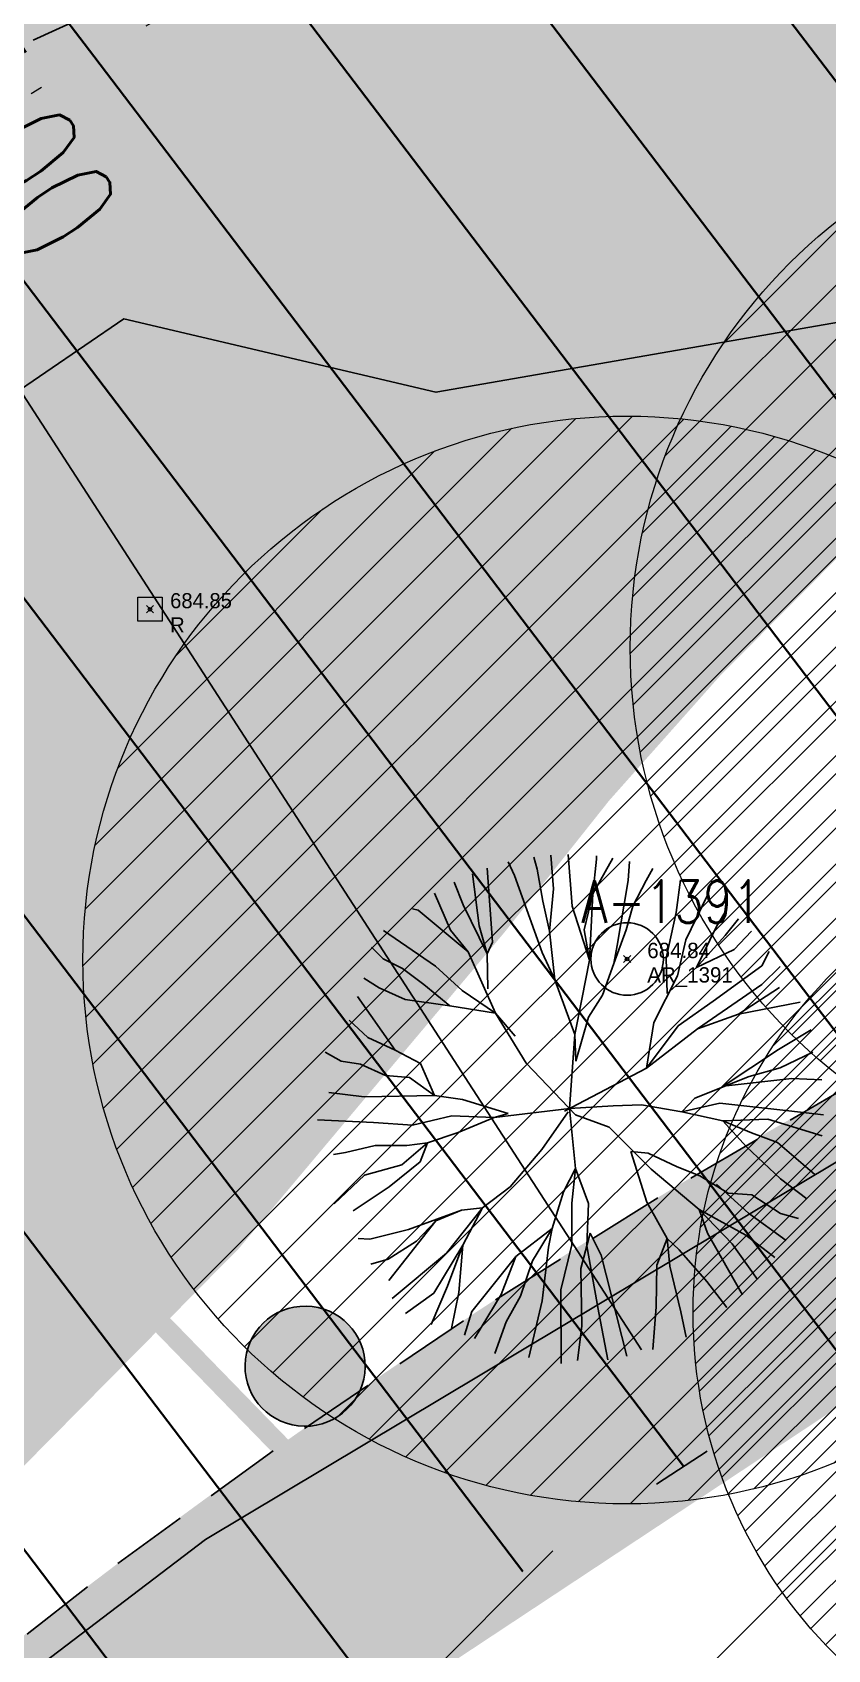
# Model space of a CAD drawing. Extents: x 350769 to 354978, y 6304672 to 6307963.
# Drawn here: x 352287.35 to 352293.93, y 6306006.4 to 6306019.78 of the extents above; entities that cross this region are included whole.
import ezdxf

# ---------------------------------------------------------------- set-up
doc = ezdxf.new("R2010")
doc.units = 0
doc.header["$PDMODE"] = 35
doc.header["$PDSIZE"] = 0.03
for name, pattern in [('3-5', [8, 3, -5]), ('CENTER', [50.800000000000004, 31.75, -6.35, 6.35, -6.35]), ('CONTINUOS', [0]), ('DASHDOT', [1, 0.5, -0.25, 0, -0.25]), ('DASHDOTX2', [2, 1, -0.5, 0, -0.5]), ('DASHED', [19.049999999999997, 12.7, -6.35])]:
    doc.linetypes.add(name, pattern=pattern)
doc.layers.get('0').update_dxf_attribs({"linetype": 'CONTINUOUS'})
doc.layers.get('Defpoints').update_dxf_attribs({"linetype": 'CONTINUOUS'})
for name, color, linetype in [('00-S2_ALL AREA APORTANTES', 150, 'CONTINUOUS'), ('00_Demarc_Proyectado', 150, 'CONTINUOUS'), ('00_Demarc_Señal Proyectada', 1, 'CONTINUOUS'), ('00_Demarcacion Proyectada', 150, 'CONTINUOUS'), ('02_Geo ext_Acotamiento', 7, 'CONTINUOUS'), ('02_Geo ext_Eje', 4, 'CONTINUOUS'), ('02_Geo ext_Geometria', 2, 'CONTINUOUS'), ('03_Pav ext_HCV', 34, 'CONTINUOUS'), ('03_Pav ext_Vereda HC', 42, 'CONTINUOUS'), ('03_Pav proy_Solera Tipo A', 1, 'CONTINUOUS'), ('03_S2_Pav ext_Borde vereda', 7, 'CONTINUOUS'), ('1-ARBOL NOMBRE', 3, 'CONTINUOUS'), ('1-ARBOL PTO', 7, 'CONTINUOUS'), ('C-TINN', 5, 'CONTINUOUS'), ('C-TOPO-MAJR', 9, 'CONTINUOUS'), ('C-TOPO-MINR', 8, 'CONTINUOUS'), ('Paisajismo', 253, 'CONTINUOUS'), ('V-NODE-TEXT DIC 2012', 31, 'CONTINUOUS')]:
    doc.layers.add(name, color=color, linetype=linetype)
doc.layers.add('0_ASD_LINEA OFICIAL', color=253, linetype='DASHDOT', lineweight=20)
doc.layers.add('EJE PROYECTADO', color=7, linetype='DASHDOTX2', lineweight=15)
doc.layers.add('0_ASD_TOPOGRAFIA_ELEMENTOS', color=7, linetype='CONTINUOS', lineweight=5, true_color=0xbdbdbd)
doc.styles.add('ROMANS', font='romans.shx', dxfattribs={"width": 0.65})
doc.dimstyles.new('Principal', dxfattribs={"dimscale": 0, "dimtxt": 2, "dimasz": 2, "dimexe": 1, "dimexo": 1, "dimtad": 1, "dimrnd": 0.05, "dimzin": 1, "dimtxsty": 'ROMANS', "dimcen": 2.5, "dimclrt": 2, "dimaunit": 2, "dimadec": 0, "dimazin": 0, "dimtfac": 1, "dimtmove": 0, "dimatfit": 3, "dimfxl": 1, "dimfxlon": 1, "dimarcsym": 0})
pattern_1 = [(127.2451660467093, (0, 0), (-1.263734244477452, -0.9607975902004564), [])]
pattern_2 = [(0, (0, 0), (0.15875, 0.3175), [0, -0.3175])]

# ---------------------------------------------------------------- blocks, each defined once
blk = doc.blocks.new('*U910')
h = blk.add_hatch(color=256)
edge = h.paths.add_edge_path()
edge.add_ellipse((0, 0), major_axis=(-0.4194812129581035, 0.4194812129581035), ratio=0.9999999968984781, start_angle=0, end_angle=360)
at = {"const_width": 0.2}
blk.add_lwpolyline([(-1.528137758868979, -0.7270930428057909), (1.68639813848722, -0.7232127214472257)], dxfattribs=at)
blk.add_ellipse((0, 0), major_axis=(-0.4194812129581035, 0.4194812129581035), ratio=0.9999999968984781, start_param=3.927291289987745, end_param=10.21047659716733)
blk = doc.blocks.new('*U993')
at = {"layer": 'EJE PROYECTADO', "color": 7, "linetype": 'DASHDOT', "lineweight": 15, "ltscale": 4}
blk.add_arc((352321.2271941525, 6305962.990770246), 65.69859444817429, 114.770317781899, 185.4028671285178, dxfattribs=at)
blk = doc.blocks.new('*D1007')
at = {"layer": '02_Geo ext_Acotamiento', "color": 0, "lineweight": -2, "transparency": 16777216}
for p, q in [((352279.3412900646, 6306029.026145373), (352278.9216622896, 6306028.754276782)), ((352279.8850272461, 6306028.186889824), (352292.3919098652, 6306008.882580675)), ((352292.9356470467, 6306008.043325126), (352292.5160192717, 6306007.771456536))]:
    blk.add_line(p, q, dxfattribs=at)
at = {"layer": '02_Geo ext_Acotamiento', "color": 0, "transparency": 16777216}
for points in [[(352280.0249031708, 6306028.277512687), (352279.7451513209, 6306028.096266961), (352279.3412900646, 6306029.026145373)], [(352292.5317857899, 6306008.973203539), (352292.2520339401, 6306008.791957812), (352292.9356470467, 6306008.043325126)]]:
    blk.add_solid(points, dxfattribs=at)
at = {"layer": 'Defpoints', "color": 0, "transparency": 16777216}
for p in [(352279.3412900651, 6306029.026145373), (352292.9356470471, 6306008.043325127), (352292.9356470467, 6306008.043325126)]:
    blk.add_point(p, dxfattribs=at)
at = {"layer": '02_Geo ext_Acotamiento', "color": 2, "transparency": 16777216, "insert": (352286.9002927896, 6306019.028306203), "char_height": 1, "attachment_point": 5, "rotation": 302.9384092106143, "style": 'ROMANS'}
blk.add_mtext('25,00', dxfattribs=at)
blk = doc.blocks.new('A$C27410629')
at = {"true_color": 0x136734, "transparency": 33554559}
h = blk.add_hatch(dxfattribs=at)
h.set_pattern_fill('ANSI31', color=116, scale=0.5)
h.set_pattern_definition([(45, (-8759.562515186517, -519.1035735587502), (-1.122532015133644, 1.122532015133644), [])])
h.paths.add_polyline_path([(137.5068959888558, 1252.464406617455, 0.1176268807227723), (109.8147584422568, 1254.193915082657, 0.06692451075002814), (94.44469839795602, 1249.334472017372, 0.3153492887079504), (64.30173641118381, 1196.270282113329, 0.02268268711599586), (65.7292635223912, 1185.310127003227), (112.3603922077091, 1218.953454515778), (153.4782689701005, 1161.962272479494), (172.1053089193083, 1139.480769404351), (187.9579650288579, 1141.807885415954), (193.565073162812, 1120.465553675225), (224.197974734232, 1050.129297271156), (250.6203797236194, 989.4787086543838), (268.1526288855184, 972.7353945672494, 7.254700715645028e-06), (291.4898137452492, 983.2987389690225), (238.1945199318034, 1105.633967029937), (205.2934048173047, 1181.112163638985), (177.0531538182076, 1197.651557407602)])
at = {"layer": '0_ASD_LINEA OFICIAL', "ltscale": 8}
blk.add_lwpolyline([(105.3969465088849, 1035.562361611197, 0.5, 0.5, 0.02907839639481551), (96.49739032833118, 1087.586790840495, 0.5, 0.5, 0), (93.67239595213323, 1099.099954622301, 0.5, 0.5, -0.02489181545741437), (93.1686848455247, 1101.536063994684, 0.5, 0.5, 0.02800017550214639), (85.58360530758229, 1125.976145468789, 0.5, 0.5, 0), (80.53034666677559, 1140.452970316577, 0.5, 0.5, -0.01403462392197003), (70.93430501161492, 1165.446933883542, 0.5, 0.5, -0.04113116294258884), (65.72926351752159, 1185.310126999917, 0.5, 0.5, -0.02268268711599493), (64.30173641118381, 1196.270282113328, 0.5, 0.5, -0.3153492887079679), (94.44469839795784, 1249.334472017374, 0.5, 0.5, -0.06692451075014695), (109.8147584422877, 1254.193915082663, 0.5, 0.5, -0.1176268807226383), (137.5068959888558, 1252.464406617455, 0.5, 0.5, -0.04427558294686633), (147.2508640152264, 1248.520743937503, 0.5, 0.5, 0), (172.0219517330806, 1234.851772024538, 0.5, 0.5, 0.01750675280627598), (184.8220180485951, 1228.362281347178, 0.5, 0.5, -0.01158997276834812), (202.0240396122099, 1219.429553328131, 0.5, 0.5, 0.08945083964984361), (234.6303973079339, 1209.248334625051, 0.5, 0.5, 0.02074857105791634), (245.5796070346114, 1209.119370963424, 0.5, 0.5, 0.0292650525021234), (260.9574949201233, 1210.479643781589, 0.5, 0.5, 0.01455169345075628), (283.5421609954101, 1214.484549576147, 0.5, 0.5, 0.03211360147220694), (329.8150799274445, 1226.935406510711, 0.5, 0.5, 0.007917335729782708), (341.9242357289513, 1231.194686628496, 0.5, 0.5, -0.04034445951146756)], format="xyseb", dxfattribs=at)
blk = doc.blocks.new('1.0 - LO RECABARREN LOTEO PARQUE - VEGETACION PROPUESTA ETAPA MUNICIPAL')
at = {"layer": 'Paisajismo'}
for p, q in [((352291.6411072757, 6306012.975006742), (352291.6618153618, 6306012.697719746)), ((352291.8169717385, 6306012.552964045), (352291.7832299774, 6306012.980686242)), ((352292.0187780802, 6306012.941426756), (352292.0201383995, 6306012.968747798)), ((352291.1133315742, 6306012.866767146), (352291.1590408733, 6306012.254705571)), ((352291.3393109423, 6306012.806278665), (352291.2890414048, 6306012.918664124)), ((352291.5285929677, 6306012.860283026), (352291.5008314977, 6306012.959890803)), ((352291.5746062828, 6306012.595732121), (352291.5285929677, 6306012.860283026)), ((352292.1550992433, 6306012.950090077), (352291.9876290659, 6306012.655370101)), ((352291.9876290659, 6306012.655370101), (352292.0187780802, 6306012.941426756)), ((352292.29161566, 6306012.921477512), (352292.2796183993, 6306012.765462508)), ((352292.4849829102, 6306012.864627166), (352292.4284727015, 6306012.764368808)), ((352290.9165239447, 6306012.563111937), (352290.8401201669, 6306012.75079092)), ((352291.0480273539, 6306012.3908751), (352290.9928737128, 6306012.82123117)), ((352291.5687113173, 6306012.170440509), (352291.3393109423, 6306012.806278665)), ((352291.6618153618, 6306012.697719746), (352291.6298937934, 6306012.347635482)), ((352292.2796183993, 6306012.765462508), (352292.1892154823, 6306012.228491663)), ((352292.4284727015, 6306012.764368808), (352292.3207742984, 6306012.554058788)), ((352292.6770971779, 6306012.500244964), (352292.7139986218, 6306012.769710553)), ((352290.6797142178, 6306012.659803577), (352290.8101488702, 6306012.354934471)), ((352291.1128540669, 6306012.158277744), (352290.9165239447, 6306012.563111937)), ((352291.6298937934, 6306012.347635482), (352291.5746062828, 6306012.595732121)), ((352291.9178973987, 6306012.358561754), (352291.9876290659, 6306012.655370101)), ((352291.9876290659, 6306012.655370101), (352291.9603238056, 6306012.106880626)), ((352292.75916146, 6306012.274048244), (352292.9384487314, 6306012.643209845)), ((352290.5419681974, 6306012.521386638), (352290.4975235107, 6306012.53169067)), ((352290.9575595337, 6306012.174120115), (352290.5419681974, 6306012.521386638)), ((352291.9603238056, 6306012.106880626), (352291.8169717385, 6306012.552964045)), ((352292.3207742984, 6306012.554058788), (352292.26451709, 6306012.358085835)), ((352292.5946030468, 6306012.122144062), (352292.6770971779, 6306012.500244964)), ((352293.0119877894, 6306012.384694006), (352293.0976069382, 6306012.529316891)), ((352293.1944349908, 6306012.448132286), (352293.0847232866, 6306012.310966593)), ((352290.6853895118, 6306012.056657355), (352290.2562754727, 6306012.353121869)), ((352290.8101488702, 6306012.354934471), (352290.9575595337, 6306012.174120115)), ((352291.1128540669, 6306012.158277744), (352291.0480273539, 6306012.3908751)), ((352291.6298937934, 6306012.347635482), (352291.6731914756, 6306011.943642512)), ((352291.9603238056, 6306012.106880626), (352291.9178973987, 6306012.358561754)), ((352292.26451709, 6306012.358085835), (352292.161890885, 6306012.07984688)), ((352292.8454912062, 6306012.045847295), (352293.0119877894, 6306012.384694006)), ((352293.0847232866, 6306012.310966593), (352292.8454912062, 6306012.045847295)), ((352293.3003004846, 6306012.346978964), (352293.158578271, 6306012.195773723)), ((352290.2529462361, 6306012.116425641), (352290.1563634141, 6306012.21432616)), ((352290.9575595337, 6306012.174120115), (352291.1817779189, 6306011.667994899)), ((352291.1590408733, 6306012.254705571), (352291.1128540669, 6306012.158277744)), ((352291.6731914756, 6306011.943642512), (352291.5687113173, 6306012.170440509)), ((352292.1892154823, 6306012.228491663), (352292.161890885, 6306012.07984688)), ((352292.6894302062, 6306011.977238416), (352292.75916146, 6306012.274048244)), ((352293.158578271, 6306012.195773723), (352292.8454912062, 6306012.045847295)), ((352293.3868700998, 6306012.060670964), (352293.4487142081, 6306012.177675471)), ((352290.4138324321, 6306012.036446978), (352290.2529462361, 6306012.116425641)), ((352290.5890639498, 6306011.904993349), (352290.4138324321, 6306012.036446978)), ((352290.9078623743, 6306011.855158186), (352290.6853895118, 6306012.056657355)), ((352291.120689531, 6306011.868018745), (352291.1128540669, 6306012.158277744)), ((352291.8977655433, 6306011.784334204), (352291.9603238056, 6306012.106880626)), ((352292.161890885, 6306012.07984688), (352292.0685392889, 6306011.818060713)), ((352292.6024384417, 6306011.83188531), (352292.5946030468, 6306012.122144062)), ((352292.8454912062, 6306012.045847295), (352292.6024384417, 6306011.83188531)), ((352292.9833798453, 6306011.767923027), (352293.3868700998, 6306012.060670964)), ((352293.38600777, 6306011.904050706), (352293.5391065748, 6306012.053607265)), ((352290.2202417364, 6306011.878166636), (352290.0936783843, 6306011.957780403)), ((352290.8043648949, 6306011.729231072), (352290.5890639498, 6306011.904993349)), ((352291.8408953933, 6306011.491108866), (352291.6731914756, 6306011.943642512)), ((352292.4925796435, 6306011.589526316), (352292.6894302062, 6306011.977238416)), ((352292.8535472157, 6306011.537574548), (352293.38600777, 6306011.904050706)), ((352290.353715732, 6306011.361814313), (352290.0415090341, 6306011.805350278)), ((352290.435090557, 6306011.781380722), (352290.2202417364, 6306011.878166636)), ((352290.8043648949, 6306011.729231072), (352290.435090557, 6306011.781380722)), ((352291.1817779189, 6306011.667994899), (352290.9078623743, 6306011.855158186)), ((352291.8408953933, 6306011.491108866), (352291.8977655433, 6306011.784334204)), ((352292.0685392889, 6306011.818060713), (352291.953667481, 6306011.633488768)), ((352292.6941477959, 6306011.562492871), (352292.9833798453, 6306011.767923027)), ((352293.5342807633, 6306011.879856609), (352293.1936075183, 6306011.660089387)), ((352291.1817779189, 6306011.667994899), (352290.8043648949, 6306011.729231072)), ((352291.3456365945, 6306011.477895256), (352291.1817779189, 6306011.667994899)), ((352291.435918775, 6306011.253419789), (352291.1817779189, 6306011.667994899)), ((352291.953667481, 6306011.633488768), (352291.8468403532, 6306011.270866908)), ((352293.1936075183, 6306011.660089387), (352292.8535472157, 6306011.537574548)), ((352293.7052660882, 6306011.758238012), (352293.1936075183, 6306011.660089387)), ((352290.1264808989, 6306011.465592314), (352289.9713245215, 6306011.610348014)), ((352292.43150857, 6306011.211918075), (352292.4925796435, 6306011.589526316)), ((352292.43150857, 6306011.211918075), (352292.6941477959, 6306011.562492871)), ((352292.8535472157, 6306011.537574548), (352292.43150857, 6306011.211918075)), ((352293.5248838838, 6306011.368315661), (352293.7942578049, 6306011.5313016)), ((352290.353715732, 6306011.361814313), (352290.1264808989, 6306011.465592314)), ((352290.5615806574, 6306011.252637765), (352290.353715732, 6306011.361814313)), ((352291.7960571314, 6306010.878636496), (352291.8408953933, 6306011.491108866)), ((352291.8468403532, 6306011.270866908), (352291.8408953933, 6306011.491108866)), ((352293.0671769638, 6306011.063194575), (352293.5248838838, 6306011.368315661)), ((352289.9064879428, 6306011.270954721), (352289.7749097905, 6306011.345232287)), ((352290.0658873617, 6306011.246036397), (352289.9064879428, 6306011.270954721)), ((352290.2725266401, 6306011.151073717), (352290.0658873617, 6306011.246036397)), ((352290.6786347657, 6306010.986884065), (352290.5615806574, 6306011.252637765)), ((352291.8458706563, 6306010.826797316), (352291.435918775, 6306011.253419789)), ((352293.5392570994, 6306011.215545358), (352293.8078406255, 6306011.345876414)), ((352290.4705082977, 6306011.136908567), (352290.2725266401, 6306011.151073717)), ((352290.6786347657, 6306010.986884065), (352290.4705082977, 6306011.136908567)), ((352291.7543604451, 6306010.856767418), (352292.43150857, 6306011.211918075)), ((352292.8334153594, 6306010.963346998), (352293.2820468277, 6306011.143858832)), ((352293.6338534532, 6306011.127132134), (352293.0671769638, 6306011.063194575)), ((352293.2820468277, 6306011.143858832), (352293.5392570994, 6306011.215545358)), ((352293.8846519754, 6306011.116437353), (352293.6338534532, 6306011.127132134)), ((352289.8045598413, 6306011.010317078), (352290.0957701772, 6306010.976591453)), ((352290.0957701772, 6306010.976591453), (352290.6786347657, 6306010.986884065)), ((352290.6786347657, 6306010.986884065), (352290.6786347657, 6306010.986884065)), ((352290.9095094755, 6306010.954150706), (352290.6786347657, 6306010.986884065)), ((352292.7263298978, 6306010.850289363), (352292.8334153594, 6306010.963346998)), ((352291.2884096892, 6306010.837852712), (352290.9095094755, 6306010.954150706)), ((352291.7960571314, 6306010.878636496), (352291.1726651204, 6306010.80559379)), ((352291.1726651204, 6306010.80559379), (352291.2884096892, 6306010.837852712)), ((352291.7836680747, 6306010.851067804), (352291.5652977142, 6306010.540568447)), ((352292.1581096923, 6306010.89995291), (352291.7960571314, 6306010.878636496)), ((352291.7960571314, 6306010.878636496), (352291.8449009586, 6306010.382727725)), ((352292.1239871237, 6306010.724016936), (352291.8458706563, 6306010.826797316)), ((352292.3910845341, 6306010.909410113), (352292.1581096923, 6306010.89995291)), ((352292.7263298978, 6306010.850289363), (352292.3910845341, 6306010.909410113)), ((352293.038569347, 6306010.923443476), (352292.7263298978, 6306010.850289363)), ((352293.0651628302, 6306010.778300616), (352292.7263298978, 6306010.850289363)), ((352293.6103771213, 6306010.860911932), (352293.038569347, 6306010.923443476)), ((352293.8974886412, 6306010.826069586), (352293.6103771213, 6306010.860911932)), ((352290.1728744018, 6306010.7627126), (352289.7090233646, 6306010.785989938)), ((352290.4973594541, 6306010.742199702), (352290.1728744018, 6306010.7627126)), ((352290.8224585209, 6306010.818939487), (352290.4973594541, 6306010.742199702)), ((352291.1726651204, 6306010.80559379), (352290.8224585209, 6306010.818939487)), ((352290.8747724782, 6306010.680963529), (352291.1726651204, 6306010.80559379)), ((352292.47025072, 6306010.37672559), (352292.1239871237, 6306010.724016936)), ((352293.435600273, 6306010.789879309), (352293.0651628302, 6306010.778300616)), ((352293.0651628302, 6306010.778300616), (352293.2587616931, 6306010.563038437)), ((352293.301110564, 6306010.677635359), (352293.0651628302, 6306010.778300616)), ((352293.8859916085, 6306010.652911996), (352293.435600273, 6306010.789879309)), ((352290.1871457595, 6306010.573838905), (352289.9423166472, 6306010.516047541)), ((352290.4481813873, 6306010.57348082), (352290.1871457595, 6306010.573838905)), ((352290.4090800562, 6306010.412484598), (352290.6211501879, 6306010.596407525)), ((352290.6211501879, 6306010.596407525), (352290.4481813873, 6306010.57348082)), ((352290.5591949742, 6306010.437311044), (352290.6211501879, 6306010.596407525)), ((352290.6211501879, 6306010.596407525), (352290.8747724782, 6306010.680963529)), ((352293.2587616931, 6306010.563038437), (352293.5416006188, 6306010.297203164)), ((352293.5170244514, 6306010.599125465), (352293.301110564, 6306010.677635359)), ((352293.8260471515, 6306010.332817674), (352293.5170244514, 6306010.599125465)), ((352289.9423166472, 6306010.516047541), (352289.8427644307, 6306010.498745723)), ((352290.3037560186, 6306010.230341095), (352290.5591949742, 6306010.437311044)), ((352291.5652977142, 6306010.540568447), (352291.3047592798, 6306010.232185992)), ((352292.3042923259, 6306010.524633188), (352292.4355137228, 6306010.103538413)), ((352292.4472437327, 6306010.509000152), (352292.3042923259, 6306010.524633188)), ((352292.6867790353, 6306010.395466898), (352292.4472437327, 6306010.509000152)), ((352289.8476769127, 6306010.089591382), (352290.1004275152, 6306010.326460708)), ((352290.1004275152, 6306010.326460708), (352290.4090800562, 6306010.412484598)), ((352291.8449009586, 6306010.382727725), (352291.7464756772, 6306010.188871675)), ((352291.8449009586, 6306010.382727725), (352291.8137504579, 6306010.096672252)), ((352291.8449009586, 6306010.382727725), (352291.8449009586, 6306010.382727725)), ((352291.9531160287, 6306010.093909293), (352291.8449009586, 6306010.382727725)), ((352292.8679569984, 6306010.043770127), (352292.47025072, 6306010.37672559)), ((352292.8733852922, 6306010.322656618), (352292.6867790353, 6306010.395466898)), ((352293.1072335555, 6306010.179802579), (352292.8733852922, 6306010.322656618)), ((352293.5416006188, 6306010.297203164), (352293.7606512377, 6306010.130874725)), ((352290.0041743835, 6306010.031957369), (352290.3037560186, 6306010.230341095)), ((352291.3047592798, 6306010.232185992), (352291.0762426225, 6306010.05754717)), ((352291.7464756772, 6306010.188871675), (352291.6510228763, 6306009.884894647)), ((352293.2760141948, 6306010.014294535), (352293.0109636058, 6306010.253754258)), ((352293.3052141392, 6306010.16563713), (352293.1072335555, 6306010.179802579)), ((352293.5426482368, 6306010.009913013), (352293.3052141392, 6306010.16563713)), ((352290.9018834541, 6306010.036689257), (352290.4645091093, 6306009.878257906)), ((352290.6904277503, 6306009.950017531), (352290.9018834541, 6306010.036689257)), ((352291.0762426225, 6306010.05754717), (352290.7786087259, 6306009.683351202)), ((352291.0762426225, 6306010.05754717), (352290.9018834541, 6306010.036689257)), ((352290.9129010255, 6306009.74851688), (352291.0762426225, 6306010.05754717)), ((352291.8137504579, 6306010.096672252), (352291.8133947756, 6306009.749855344)), ((352291.9398992433, 6306009.743507894), (352291.9531160287, 6306010.093909293)), ((352292.4355137228, 6306010.103538413), (352292.6023448795, 6306009.803317791)), ((352293.2541373966, 6306009.83064273), (352292.8679569984, 6306010.043770127)), ((352292.8679569984, 6306010.043770127), (352292.9365727179, 6306009.846579025)), ((352293.1412581151, 6306009.759355639), (352292.8679569984, 6306010.043770127)), ((352290.3002512077, 6306009.456479931), (352290.6904277503, 6306009.950017531)), ((352290.6904277503, 6306009.950017531), (352290.5297998881, 6306009.780431969)), ((352293.5894903428, 6306009.788331131), (352293.2760141948, 6306010.014294535)), ((352293.6917263883, 6306009.970222639), (352293.5426482368, 6306010.009913013)), ((352290.1421991762, 6306009.798871761), (352290.04692977, 6306009.803652728)), ((352290.4645091093, 6306009.878257906), (352290.1421991762, 6306009.798871761)), ((352290.5297998881, 6306009.780431969), (352290.2941098276, 6306009.631531222)), ((352291.6510228763, 6306009.884894647), (352291.3511833087, 6306009.655383337)), ((352291.6510228763, 6306009.884894647), (352291.4897820717, 6306009.6180567)), ((352291.6223665143, 6306009.730964229), (352291.6510228763, 6306009.884894647)), ((352291.9656283565, 6306009.84752287), (352291.8905804971, 6306009.555052503)), ((352292.0583909831, 6306009.66448894), (352291.9656283565, 6306009.84752287)), ((352292.6023448795, 6306009.803317791), (352292.5191879753, 6306009.58402908)), ((352292.7036676705, 6306009.708555523), (352292.6023448795, 6306009.803317791)), ((352292.6023448795, 6306009.803317791), (352292.6247378516, 6306009.573790545)), ((352292.9365727179, 6306009.846579025), (352293.2257277263, 6306009.337591507)), ((352293.3523436484, 6306009.465572468), (352293.1412581151, 6306009.759355639)), ((352293.4932961569, 6306009.646633087), (352293.2541373966, 6306009.83064273)), ((352290.2941098276, 6306009.631531222), (352290.1526451971, 6306009.592103916)), ((352290.7786087259, 6306009.683351202), (352290.3287498881, 6306009.308335783)), ((352290.9129010255, 6306009.74851688), (352290.6738821753, 6306009.351726217)), ((352290.7860404637, 6306009.408048904), (352290.9129010255, 6306009.74851688)), ((352290.8810900591, 6306009.357254783), (352290.9129010255, 6306009.74851688)), ((352291.3511833087, 6306009.655383337), (352290.9878207682, 6306009.199002467)), ((352291.2304110177, 6306009.339725045), (352291.3511833087, 6306009.655383337)), ((352291.4897820717, 6306009.6180567), (352291.3907427749, 6306009.326947967)), ((352291.5684650914, 6306009.287721837), (352291.6223665143, 6306009.730964229)), ((352291.8133947756, 6306009.749855344), (352291.723015659, 6306009.377948197)), ((352292.0390988641, 6306009.188669488), (352291.9398992433, 6306009.743507894)), ((352292.2711010753, 6306008.830927796), (352292.0583909831, 6306009.66448894)), ((352292.932678853, 6306009.448606903), (352292.7036676705, 6306009.708555523)), ((352291.8905804971, 6306009.555052503), (352291.8986104894, 6306009.076848984)), ((352292.5191879753, 6306009.58402908), (352292.5114737852, 6306009.23721437)), ((352292.6247378516, 6306009.573790545), (352292.7158913075, 6306009.197003236)), ((352290.6738821753, 6306009.351726217), (352290.4393952391, 6306009.181929062)), ((352290.6520064963, 6306009.093319), (352290.7860404637, 6306009.408048904)), ((352290.8184284609, 6306009.057792131), (352290.8810900591, 6306009.357254783)), ((352291.723015659, 6306009.377948197), (352291.726505218, 6306008.768697285)), ((352293.09705785, 6306009.233311117), (352292.932678853, 6306009.448606903)), ((352291.0085048701, 6306008.974991085), (352291.2304110177, 6306009.339725045)), ((352291.3907427749, 6306009.326947967), (352291.2701832679, 6306009.113053458)), ((352291.4591543511, 6306008.818592001), (352291.5684650914, 6306009.287721837)), ((352292.5114737852, 6306009.23721437), (352292.4843891492, 6306008.885000963)), ((352290.9878207682, 6306009.199002467), (352290.9272034345, 6306009.00455337)), ((352291.2701832679, 6306009.113053458), (352291.176831671, 6306008.851267289)), ((352292.1113166861, 6306008.800322495), (352292.0390988641, 6306009.188669488)), ((352292.7158913075, 6306009.197003236), (352292.7604185059, 6306008.98751445)), ((352291.8986104894, 6306009.076848984), (352291.862303233, 6306008.795175662))]:
    blk.add_line(p, q, dxfattribs=at)
blk = doc.blocks.new('A$C6F2B269D')
at = {"layer": '00_Demarc_Proyectado', "color": 252, "linetype": 'CONTINUOS', "ltscale": 0.25, "const_width": 0.15, "flags": 128}
for points in [[(289.9166548369461, 708.7777292017992, -0.04648408949527702), (271.0662358087138, 706.2518068188801, -0.1003913658073791), (232.6639783696155, 715.3250249875709, -0.03722926356387451), (177.312065357517, 745.1380599038675, 0.2855443006895835), (100.2714970645611, 740.3774839788675, 0.01839503319476147), (96.3741170517751, 737.2199773937464)], [(99.66235638788203, 733.4533499805257, 0.06043146985186262), (105.6387276340974, 739.4902091482654, -0.04286979117109155), (109.2824461603886, 743.5544522833079, -0.1142310137268469), (124.7873385659768, 751.6873611370102)]]:
    blk.add_lwpolyline(points, format="xyb", dxfattribs=at)
at = {"layer": '00_Demarc_Proyectado', "color": 252, "linetype": '3-5', "flags": 128}
blk.add_lwpolyline([(80.58038927352754, 690.028968158178, 0.21, 0.21, -0.0335574034113899), (82.80585947737563, 699.1178957801312, 0.21, 0.21, 0), (84.32319572841516, 703.9004446370527, 0.21, 0.21, -0.1347579434730368), (101.5128501625732, 730.4187264265493, 0.21, 0.21, 0.0604457119580666), (108.4207519218738, 737.3663013040479, 0.21, 0.21, -0.04241057872148641), (111.6236390076358, 740.951511119515, 0.21, 0.21, -0.1135681946228427), (125.657152186967, 748.2971262957033, 0.21, 0.21, -0.1868743010475957), (175.5384581466787, 742.1178936474025, 0.21, 0.21, 0.03713942085154973), (231.2181591000408, 712.1375378062949, 0.21, 0.21, 0.09259018669313884), (267.8034188486054, 702.902598538436, 0.21, 0.21, 0.006944336670983165), (270.6541472796234, 702.7636155635118, 0.21, 0.21, 0.0207607946165997), (271.497223398299, 702.7682137945667, 0.21, 0.21, 0.01794972095165677), (279.6149804442539, 703.4525191951543, 0, 0, 0)], format="xyseb", dxfattribs=at)
at = {"layer": '00_Demarc_Proyectado', "color": 252, "linetype": 'CONTINUOS', "ltscale": 0.25, "const_width": 0.15, "flags": 128}
blk.add_lwpolyline([(107.6204221598455, 744.9713561730459), (107.7316125739343, 741.993271928403)], dxfattribs=at)
blk = doc.blocks.new('TOPOGRAFIA')
at = {"layer": '0_ASD_TOPOGRAFIA_ELEMENTOS', "true_color": 0xf26507}
h = blk.add_hatch(dxfattribs=at)
h.set_pattern_fill('ANSI31', color=30, scale=0.1)
h.set_pattern_definition([(45, (383994.0241530571, 6301274.938578974), (-0.2245064030267289, 0.2245064030267289), [])])
edge = h.paths.add_edge_path()
edge.add_arc((390296.798370398, 6303014.690755288), 4.5, 0, 360)
h = blk.add_hatch(dxfattribs=at)
h.set_pattern_fill('ANSI31', color=30, scale=0.1)
h.set_pattern_definition([(45, (383989.4951520584, 6301272.355365031), (-0.2245064030267289, 0.2245064030267289), [])])
edge = h.paths.add_edge_path()
edge.add_arc((390292.2693693993, 6303012.107541345), 4.5, 0, 360)
h = blk.add_hatch(dxfattribs=at)
h.set_pattern_fill('ANSI31', color=30, scale=0.1)
h.set_pattern_definition([(45, (383994.0440033498, 6301269.439532859), (-0.2245064030267289, 0.2245064030267289), [])])
edge = h.paths.add_edge_path()
edge.add_arc((390296.8182206907, 6303009.191709173), 4, 0, 360)
at = {"layer": '0_ASD_TOPOGRAFIA_ELEMENTOS', "color": 30, "true_color": 0xf26507}
for centre, radius in [((390296.798370398, 6303014.690755288), 4.5), ((390292.2693693993, 6303012.107541345), 4.5), ((390296.8182206907, 6303009.191709173), 4)]:
    blk.add_circle(centre, radius, dxfattribs=at)
at = {"layer": '1-ARBOL PTO', "color": 9, "lineweight": 0, "true_color": 0xbdbdbd}
blk.add_point((390292.2720000001, 6303012.116), dxfattribs=at)
at = {"layer": 'C-TINN', "color": 9, "linetype": 'Continuous', "lineweight": 0, "true_color": 0xbdbdbd, "elevation": 684.849}
blk.add_lwpolyline([(390288.224, 6303014.91), (390288.224, 6303015.109999999), (390288.424, 6303015.109999999), (390288.424, 6303014.91), (390288.224, 6303014.91)], dxfattribs=at)
at = {"layer": 'C-TINN', "color": 9, "linetype": 'Continuous', "lineweight": 0, "true_color": 0xbdbdbd}
blk.add_point((390288.324, 6303015.01, 684.849), dxfattribs=at)
at = {"layer": 'C-TOPO-MAJR', "color": 9, "linetype": 'Continuous', "lineweight": -3, "true_color": 0xbdbdbd, "elevation": 685}
blk.add_lwpolyline([(390312.838488417, 6303029.150741313), (390307.8068628429, 6303023.191234414), (390299.179429, 6303018.281531), (390290.6903857143, 6303016.805701587), (390288.1066567506, 6303017.411832952), (390281.0044894895, 6303012.557354354), (390279.75948244, 6303011.867817006), (390278.5189852507, 6303011.163120944), (390270.8694225621, 6303006.098413002), (390266.0399587629, 6303002.199175258), (390264.6328695652, 6303001.224347826), (390258.0106625767, 6302997.850644172), (390253.2648235294, 6302995.84382353), (390248.7980154559, 6302994.443210201), (390246.3625483871, 6302993.699955857), (390238.4817755102, 6302990.433020408), (390236.8931679105, 6302989.791626865), (390235.8828921418, 6302989.497808936), (390232.9618461538, 6302987.941519231)], dxfattribs=at)
at = {"layer": 'C-TOPO-MINR', "color": 9, "linetype": 'Continuous', "lineweight": -3, "true_color": 0xbdbdbd, "elevation": 684.5}
blk.add_lwpolyline([(390338.6625069767, 6303023.544660465), (390335.8084, 6303022.6928), (390327.0208571429, 6303021.212092166), (390320.2551606218, 6303020.527834197), (390314.8259774648, 6303020.225690141), (390301.7369848485, 6303014.747893939), (390300.204929, 6303013.876030999), (390299.5712324324, 6303013.765862162), (390288.7831352459, 6303007.313405737), (390286.8385016892, 6303005.836168919), (390281.5102738095, 6303002.644083333), (390280.087528125, 6303001.645740625), (390272.6522, 6302997.082815942), (390268.0257012579, 6302993.807759434), (390265.8343333334, 6302991.643), (390262.1747739872, 6302989.398475479), (390255.3527105263, 6302986.817284211), (390254.82292607, 6302985.914478599), (390247.1468993289, 6302984.565791946), (390246.1547777778, 6302984.245111111), (390245.5109470199, 6302983.968666666), (390239.0671935484, 6302980.918705069), (390238.9671, 6302980.95335), (390232.4367073171, 6302977.080292683)], dxfattribs=at)
at = {"layer": 'V-NODE-TEXT DIC 2012', "color": 9, "lineweight": 0, "true_color": 0xbdbdbd}
for p in [(390288.324, 6303015.01), (390292.272, 6303012.116)]:
    blk.add_point(p, dxfattribs=at)
at = {"layer": '1-ARBOL NOMBRE', "color": 9, "lineweight": 0, "true_color": 0xbdbdbd, "style": 'ROMANS', "width": 0.8}
blk.add_text('A-1391', height=0.35, dxfattribs=at).set_placement((390291.8950668353, 6303012.416000003))
at = {"layer": 'V-NODE-TEXT DIC 2012', "color": 9, "lineweight": 0, "true_color": 0xbdbdbd}
for s, height, p in [('684.85', 0.125, (390288.4907893219, 6303015.018210677)), ('R', 0.125, (390288.4907893219, 6303014.818210678)), ('684.84', 0.127, (390292.4387893219, 6303012.123210678)), ('AR_1391', 0.127, (390292.4387893219, 6303011.921210678))]:
    blk.add_text(s, height=height, dxfattribs=at).set_placement(p)

msp = doc.modelspace()

# ---------------------------------------------------------------- hatches: boundary and pattern name
at = {"layer": '00-S2_ALL AREA APORTANTES', "linetype": 'DASHED', "lineweight": 40, "ltscale": 0.25}
h = msp.add_hatch(dxfattribs=at)
h.set_pattern_fill('ANSI31', color=150, scale=0.5, angle=82.24516604670926)
h.set_pattern_definition(pattern_1)
h.paths.add_polyline_path([(352293.7006820881, 6306022.644742838, -0.005954419945853799), (352295.2747028061, 6306023.347256945), (352290.3168473275, 6306034.820796145, 0.144517673228416), (352256.2641270838, 6306006.522685177), (352266.6493164952, 6305999.563445604, -0.1378881760450666)])
h = msp.add_hatch(dxfattribs=at)
h.set_pattern_fill('ANSI31', color=82, scale=0.5, angle=82.24516604670926)
h.set_pattern_definition(pattern_1)
h.paths.add_polyline_path([(352298.9308368328, 6306011.291528256, -0.005954419946632832), (352300.2329957008, 6306011.872705468), (352295.2747028061, 6306023.347256945, 0.005954419945873325), (352293.7006820881, 6306022.644742838, 0.1378881760450447), (352266.6493164952, 6305999.563445604), (352277.0322715928, 6305992.605703273, -0.1378694005495045)])
at = {"layer": '03_Pav ext_HCV'}
h = msp.add_hatch(dxfattribs=at)
h.set_pattern_fill('SWAMP', color=256, scale=0.025, angle=-5.87842838446813e-10, style=0)
h.set_pattern_definition([(359.9999999994121, (0, 0), (0.3175000000056422, 0.5499261309017425), [0.079375, -0.555625]), (90, (0.0396875, -4.072298054325074e-13), (-0.3174999999943578, 0.5499261309082575), [0.0396875, -1.06016476181]), (90, (0.049609375, -5.089262344881718e-13), (-0.3174999999943578, 0.5499261309082575), [0.03175, -1.06810226181]), (90, (0.029765625, -3.05311331771918e-13), (-0.3174999999943578, 0.5499261309082575), [0.03175, -1.06810226181]), (59.99999999941215, (0.05953125000000001, -6.108447081487611e-13), (-0.3174999995629745, 0.5499261311573168), [0.0254, -0.6096]), (119.9999999994121, (0.01984375, -2.036149027162537e-13), (-0.6349999995686166, 2.555744082988348e-10), [0.02539999999999999, -0.6095999999999997])])
edge = h.paths.add_edge_path()
edge.add_arc((352322.619927122, 6305957.952454516), 80.08939411852869, 61.47306009504361, 125.474074679176)
edge.add_arc((352321.2207757978, 6305962.994508756), 75.19250834106197, 126.8356006899431, 131.1207315314658)
edge.add_arc((352321.2207751991, 6305962.99450948), 75.19250740217743, 131.1207315504124, 162.7233444990002)
edge.add_arc((352299.0098645174, 6305969.946323255), 51.91913778424347, 162.769511835717, 181.5472097706088)
edge.add_line((352247.1096555825, 6305968.544474194), (352254.11489188, 6305968.473110226))
edge.add_arc((352299.0099400221, 6305969.94632122), 44.91921301972378, 162.4640258048755, 181.8794610623626, ccw=False)
edge.add_arc((352321.2207752036, 6305962.994509478), 68.1925074070583, 131.120731549531, 162.5173611113209, ccw=False)
edge.add_arc((352279.6623574644, 6306010.599035608), 4.99999999511551, 112.33172781377209, 131.1207315448529, ccw=False)
edge.add_line((352277.762515263, 6306015.224032857), (352283.6096528716, 6306017.625902134))
edge.add_arc((352283.8376339361, 6306017.070902464), 0.5999999996039481, -36.06801098736048, 112.3317278488226, ccw=False)
edge.add_line((352284.3226251645, 6306016.717655372), (352280.5182882363, 6306011.50930614))
edge.add_arc((352276.4806811295, 6306014.458497359), 4.999999999650124, 311.0019859931714, 323.8544696634246, ccw=False)
edge.add_arc((352321.2207752049, 6305962.994509477), 63.19250740856091, 131.0019859967045, 162.3975793612382)
edge.add_line((352260.9870741788, 6305982.104565816), (352259.4697379309, 6305977.322016968))
edge.add_arc((352329.3286668259, 6305955.158210923), 73.29054676273348, 162.3975793614011, 169.5581932157914)
edge.add_line((352257.2518488735, 6305968.441153317), (352264.3677510897, 6305968.368661969))
edge.add_arc((352329.328666818, 6305955.158210922), 66.2905467553442, 162.3975793610692, 168.5050789161063, ccw=False)
edge.add_line((352266.1419831768, 6305975.205145839), (352267.6593194248, 6305979.987694686))
edge.add_arc((352321.2207752089, 6305962.994509473), 56.19250741357776, 131.6981191326176, 162.3975793608672, ccw=False)
edge.add_arc((352256.6228667465, 6306039.255840346), 43.79092323785886, 308.4295388356934, 322.1572298501613)
edge.add_arc((352311.1196399244, 6305997.456961951), 24.89213509479481, 133.5611589344882, 143.1358287319911, ccw=False)
edge.add_arc((352314.6003614612, 6305991.279121158), 31.81485186321546, 104.643980751415, 130.4349182121786, ccw=False)
edge.add_arc((352322.6190903757, 6305957.949121572), 66.09274697598896, 63.24960656592111, 104.0648960359133, ccw=False)
edge.add_arc((352351.0173937814, 6306014.289436486), 3.000000000966762, 23.066713618244307, 63.2489537663007, ccw=False)
edge.add_line((352353.7775416014, 6306015.464844507), (352355.0256382796, 6306012.534005799))
edge.add_arc((352357.7857860881, 6306013.709413815), 2.999999988096044, 203.0667136067317, 239.1495079688138)
edge.add_line((352356.2473872155, 6306011.133888852), (352356.61527247, 6306010.904603812))
edge.add_arc((352584.9094736061, 6306378.55831641), 432.7672522953011, 238.1618283223467, 245.3281581197215)
edge.add_arc((352405.5157971045, 6305988.023042744), 2.999999999582114, 245.3281581182463, 280.552718719417)
edge.add_line((352406.0652175725, 6305985.073782303), (352409.3647523095, 6305985.688455695))
edge.add_arc((352409.9141727776, 6305982.739195254), 3.000000000501907, 66.0688925393651, 100.55271871615957, ccw=False)
edge.add_arc((352454.232007788, 6306082.601662854), 106.254670083535, 246.0688925455862, 268.0212033039081)
edge.add_arc((352451.0203387033, 6305990.059486728), 13.65678896145234, 268.0812174210845, 272.7008197288796)
edge.add_arc((352446.0283097071, 6306093.28206499), 116.9999999781904, 272.7608379982536, 279.7374951372363)
edge.add_arc((352596.0415865867, 6305224.025225505), 765.1063098174097, 98.36767084347122, 99.79971047001652, ccw=False)
edge.add_arc((352463.4927121162, 6306123.845761899), 144.4245562750382, 278.4436931224526, 283.1729189080482)
edge.add_arc((352463.4927114095, 6306123.845764496), 144.4245589651982, 283.1729189461994, 283.6462633768381)
edge.add_line((352497.5663418849, 6305983.498192595), (352495.9099347821, 6305990.600186132))
edge.add_line((352495.9099347821, 6305990.600186132), (352492.9982529592, 6305990.597078585))
edge.add_arc((352492.997149095, 6305991.19707757), 0.5999999999169152, 117.2317257187984, 270.1054113283246, ccw=False)
edge.add_line((352492.7225948891, 6305991.73057545), (352495.3422021209, 6305993.034390673))
edge.add_line((352495.3422021209, 6305993.034390673), (352493.6820656086, 6306000.152374386))
edge.add_arc((352516.413915744, 6305900.00095254), 102.6988038310602, 102.7880341013109, 109.8631656702423)
edge.add_arc((352446.0283097106, 6306093.282064974), 102.9999999628794, 275.4077953889236, 290.1557928994871, ccw=False)
edge.add_line((352455.7354173818, 6305990.740502411), (352459.2428169689, 6305990.830949344))
edge.add_line((352459.2428169689, 6305990.830949344), (352455.7354173818, 6305990.740502411))
edge.add_arc((352446.0283097163, 6306093.282064981), 102.9999999688386, 272.77670023942414, 275.4077953854228, ccw=False)
edge.add_arc((352454.2320077872, 6306082.601662847), 92.2546700768757, 261.64112423867033, 268.00350096024573, ccw=False)
edge.add_line((352440.8206754049, 6305991.327020614), (352444.24992591, 6305990.587070875))
edge.add_line((352444.24992591, 6305990.587070875), (352440.8206754049, 6305991.327020614))
edge.add_arc((352454.2320077868, 6306082.601662848), 92.25467007774816, 245.5772461335216, 261.641124238969, ccw=False)
edge.add_line((352416.0878331155, 6305998.601983743), (352416.6023085983, 6305998.041795899))
edge.add_line((352416.6023085983, 6305998.041795899), (352413.0038271977, 6305999.99411206))
edge.add_arc((352584.9094735776, 6306378.558316335), 415.767252216234, 237.3938080027654, 245.5772461332602, ccw=False)
at = {"layer": '03_Pav ext_Vereda HC'}
h = msp.add_hatch(dxfattribs=at)
h.set_pattern_fill('DOTS', color=256, scale=0.2, style=0)
h.set_pattern_definition(pattern_2)
h.paths.add_polyline_path([(352245.1216007715, 6305966.76463357, -0.2964703205968859), (352293.7797452058, 6306034.07395839, -0.01723014785189112), (352299.1708794312, 6306035.970828445), (352298.6173009273, 6306037.898180557, 0.01746017053733891), (352293.034131333, 6306035.929969454, 0.3317039233778294), (352243.2728629675, 6305956.814607169, 0.0258747299126971), (352245.2972159379, 6305941.43279373), (352247.2497048021, 6305941.873315169, -0.02574176031498759), (352245.2666067368, 6305956.972676086, -0.01902970473064695), (352245.0286123421, 6305962.76537331), (352247.1838539973, 6305962.743417364), (352247.0992895659, 6305963.420647291, -0.0159708630291212), (352246.7885979969, 6305966.747651482)])
h.paths.add_polyline_path([(352253.202718854, 6305919.521212802, -0.02729507120653021), (352248.6794498394, 6305935.021355581), (352246.7287635027, 6305934.579765432, 0.0273175393884115), (352251.3162198428, 6305918.857043033, 0.01366366352325792), (352261.1293666402, 6305893.240833984), (352268.1121753161, 6305873.236136256, 0.0174149292547119), (352273.9824393388, 6305856.846020706, -0.04065829881598112), (352278.5406824907, 6305841.981882771, -0.002815204870514257), (352279.5853923202, 6305837.240456396), (352281.5467707088, 6305837.63258653, 0.002827696168354524), (352280.4927458571, 6305842.41718357, 0.04061447099041689), (352275.8445983889, 6305857.575730287, -0.01745248582009506), (352270.0092754966, 6305873.869957016), (352262.9987199025, 6305893.954145496, -0.01369231240421081)])
h = msp.add_hatch(dxfattribs=at)
h.set_pattern_fill('DOTS', color=256, scale=0.2, style=0)
h.set_pattern_definition(pattern_2)
h.paths.add_polyline_path([(352533.7781987465, 6305988.647630177, 0.001234498587345054), (352535.675126165, 6305989.286498093), (352535.0273047538, 6305991.17866681, -0.001236873237655371), (352533.135689451, 6305990.541615871, -0.02053009870907239), (352503.8853697219, 6305981.940228953), (352503.2840382411, 6305984.518491437), (352499.4039184833, 6305983.544208242), (352499.9993888386, 6305980.991075858, -0.008887102906639828), (352487.1047705442, 6305978.156272031, -0.01455549524336389), (352464.6282001356, 6305974.170378275, -0.008990183444713605), (352459.9926205119, 6305973.570179023), (352460.1984365283, 6305971.58073849, 0.009019331760126793), (352464.9206284034, 6305972.191872346, 0.01455169346436648), (352487.5052945014, 6305976.196778146, 0.03211359260083807)])
h.paths.add_polyline_path([(352453.0159213872, 6305972.983824089, -0.006800505392013569), (352449.4833227422, 6305972.830716716, -0.009066641678675507), (352444.7696182578, 6305972.776126778), (352444.5771080579, 6305970.777466943, 0.01638310348206576), (352453.2219476647, 6305970.992351152)])
h.paths.add_polyline_path([(352389.6460369565, 6305991.879874823, -0.01753322086345317), (352376.9513572304, 6305998.31509122), (352352.1532079588, 6306011.99899601, 0.04440363374849853), (352342.0535807689, 6306016.089608755, 0.1133237876608219), (352314.4714570942, 6306018.047333277), (352314.9360717349, 6306016.097052595, -0.1572406347358349), (352351.2139975071, 6306010.232972499), (352375.9850852466, 6305996.564000573, 0.01750636999426037), (352388.7848668274, 6305990.074641938, -0.0115901603268221), (352405.9871731158, 6305981.141781882, 0.08676206377402094), (352437.5751283566, 6305971.093253941), (352437.7670282808, 6305973.085577833, -0.0864982168626583), (352406.9311932966, 6305982.905094895, 0.01159024218480682)])
h.paths.add_polyline_path([(352298.9308368328, 6306011.291528256, -0.04076991370934013), (352308.0869286793, 6306014.635858133), (352307.6251471448, 6306016.57596012, 0.04303443395370096), (352297.5531387314, 6306012.854879401, 0.2722251189562815), (352266.1428912832, 6305966.550484804), (352264.4334961653, 6305966.567898809, 0.01531595787327513), (352263.8567137016, 6305962.573567073), (352266.0299973136, 6305962.551427328, 0.02154698335859366), (352266.2729303729, 6305957.80291892, 0.06328346041658212), (352273.0108519612, 6305926.495241333, 0.007703608626722357), (352278.1261176605, 6305912.650623268), (352279.9891282905, 6305913.378097652, -0.007677046379327455), (352274.9122720578, 6305927.117035691, -0.06339052285138146), (352268.2648698924, 6305957.982510693, -0.3183358391945924)])
at = {"layer": '0_ASD_TOPOGRAFIA_ELEMENTOS'}
h = msp.add_hatch(dxfattribs=at)
h.set_pattern_fill('ANSI31', color=256, scale=0.1)
h.set_pattern_definition([(45, (345994.0440033498, 6304269.439532859), (-0.2245064030267289, 0.2245064030267289), [])])
edge = h.paths.add_edge_path()
edge.add_arc((352296.8182206908, 6306009.191709173), 4, 0, 360)

# ---------------------------------------------------------------- linework, layer by layer
at = {"layer": '02_Geo ext_Eje', "linetype": 'CENTER', "ltscale": 0.1, "const_width": 0.3, "flags": 128}
msp.add_lwpolyline([(352349.7941651538, 6305360.986179136), (352333.730647102, 6305385.38433976), (352322.6458402493, 6305532.966928915), (352325.4724959098, 6305533.689154229), (352324.9782857499, 6305541.216464717, -0.0430730453013547), (352325.4043864983, 6305548.019489972), (352326.0198571174, 6305553.01487301, 0.05674665632110694), (352326.2788606426, 6305558.677124443, 0.05308272784427227), (352322.9614058803, 6305581.537460914, -0.01173297564317641), (352321.9004653953, 6305586.060311737, -0.03774260609729224), (352321.6830361507, 6305587.704308246), (352320.6277056487, 6305606.515025469), (352318.8943534349, 6305637.411035581), (352316.7892697772, 6305667.786964302, -0.01839968131736236), (352316.3436445606, 6305681.538049384, 0.0170041331631064), (352316.1500777049, 6305688.998236747), (352315.31378516, 6305703.522596605), (352312.6918374834, 6305750.37859157), (352311.4519553233, 6305772.385277696, 0.04284702778135696), (352300.4622046267, 6305849.298983713), (352297.6372102505, 6305860.812147494, -0.02489181545741437), (352297.1334991439, 6305863.248256867, 0.02800017550214639), (352289.5484196059, 6305887.688338341), (352284.4951609651, 6305902.165163189, -0.01403462392197003), (352274.89911931, 6305927.159126756, -0.04113116294258884), (352269.6940778159, 6305947.022319873, -0.02268268711599493), (352268.2665507096, 6305957.982474986, -0.3153492887079679), (352298.4095126963, 6306011.04666489, -0.06692451075014695), (352313.7795727407, 6306015.906107956, -0.1176268807226383), (352341.4717102872, 6306014.17659949, -0.04427558294686633), (352351.2156783136, 6306010.23293681), (352375.9867660315, 6305996.563964897, 0.01750675280627598), (352388.786832347, 6305990.07447422, -0.01158997276834812), (352405.9888539106, 6305981.141746201, 0.08945083964984361), (352438.5952116063, 6305970.960527497, 0.02074857105791634), (352449.544421333, 6305970.831563836, 0.0292650525021234), (352464.9223092185, 6305972.191836654, 0.01455169345075628), (352487.5069752938, 6305976.196742449, 0.03211360147220694), (352533.7798942258, 6305988.647599383, 0.007917335729782708), (352545.8890500274, 6305992.906879501, -0.04034445951146756), (352609.0597757554, 6306011.041688719), (352610.0312597433, 6306011.236337244), (352708.3522053605, 6306025.119196359)], format="xyb", dxfattribs=at)
at = {"layer": '02_Geo ext_Geometria', "color": 251, "linetype": 'DASHED', "ltscale": 0.1}
msp.add_line((352293.7006828533, 6306022.644743191), (352251.4346101276, 6306003.145018594), dxfattribs=at)
at = {"layer": '03_S2_Pav ext_Borde vereda', "linetype": 'DASHED', "ltscale": 0.05}
for points in [[(352300.1270105217, 6306036.26432899, 0.02024567086959626), (352293.7797452058, 6306034.07395839, 0.29647032059689), (352245.1216007715, 6305966.76463357), (352247.1882823436, 6305966.743579805)], [(352264.4334961653, 6305966.567898809), (352266.1428912832, 6305966.550484804, -0.2722251189562762), (352297.5531387314, 6306012.854879401, -0.06693807031402353), (352313.4359720989, 6306017.876699618, -0.1176268807157309), (352342.053580769, 6306016.089608755, -0.04440363374811522), (352352.1532079588, 6306011.99899601), (352376.9513572256, 6305998.315091223, 0.01750675279189176), (352389.6265448172, 6305991.888912663)]]:
    msp.add_lwpolyline(points, format="xyb", dxfattribs=at)
at = {"layer": '0_ASD_TOPOGRAFIA_ELEMENTOS'}
msp.add_circle((352296.8182206908, 6306009.191709173), 4, dxfattribs=at)

# ---------------------------------------------------------------- block references
at = {"layer": '00_Demarc_Señal Proyectada', "xscale": 0.8375902919963977, "yscale": 0.8375902919963977, "zscale": 0.8375902919963977, "rotation": 314.1178046857502}
msp.add_blockref('*U910', (352289.6077980035, 6306008.746850766), dxfattribs=at)
at = {"layer": '00_Demarcacion Proyectada'}
msp.add_blockref('A$C6F2B269D', (352180.000001075, 6305277.145685619), dxfattribs=at)
at = {"layer": '03_S2_Pav ext_Borde vereda', "linetype": 'Continuous'}
msp.add_blockref('A$C27410629', (352203.9623478023, 6304761.713605438), dxfattribs=at)
at = {"layer": 'EJE PROYECTADO', "color": 7, "linetype": 'DASHDOTX2', "lineweight": 15, "ltscale": 4}
msp.add_blockref('*U993', (0, 0), dxfattribs=at)
at = {"layer": 'Paisajismo'}
msp.add_blockref('1.0 - LO RECABARREN LOTEO PARQUE - VEGETACION PROPUESTA ETAPA MUNICIPAL', (0, 0), dxfattribs=at)

# ---------------------------------------------------------------- dimensions: what is measured, and where the dimension line sits
at = {"layer": '02_Geo ext_Acotamiento'}
dim = msp.add_aligned_dim(p1=(352279.3412900647, 6306029.026145374), p2=(352292.9356470472, 6306008.043325127), distance=-8.97203057839259e-10, dimstyle='Principal', dxfattribs=at)
dim.commit()
dim.dimension.update_dxf_attribs({"geometry": '*D1007', "text_midpoint": (352286.9002927896, 6306019.028306203)})

# ---------------------------------------------------------------- next in the draw order: block references
at = {"layer": '0_ASD_TOPOGRAFIA_ELEMENTOS', "color": 30, "true_color": 0xf26507}
msp.add_blockref('TOPOGRAFIA', (-38000, 3000), dxfattribs=at)

# ---------------------------------------------------------------- next in the draw order: linework, layer by layer
at = {"layer": '03_Pav proy_Solera Tipo A', "linetype": 'CONTINUOS', "ltscale": 0.1, "const_width": 0.15}
msp.add_lwpolyline([(352284.0077069814, 6306005.111054407, 0.06076350392736543), (352291.2044392541, 6306012.390252675, -0.04180511731775086), (352293.9657610519, 6306015.494778593, -0.1129998882837587), (352306.5571817565, 6306022.060480116, -0.1129998882837587)], format="xyb", dxfattribs=at)
at = {"layer": '03_S2_Pav ext_Borde vereda'}
msp.add_circle((352292.2720000001, 6306012.116), 0.3, dxfattribs=at)

doc.saveas('drawing.dxf')
